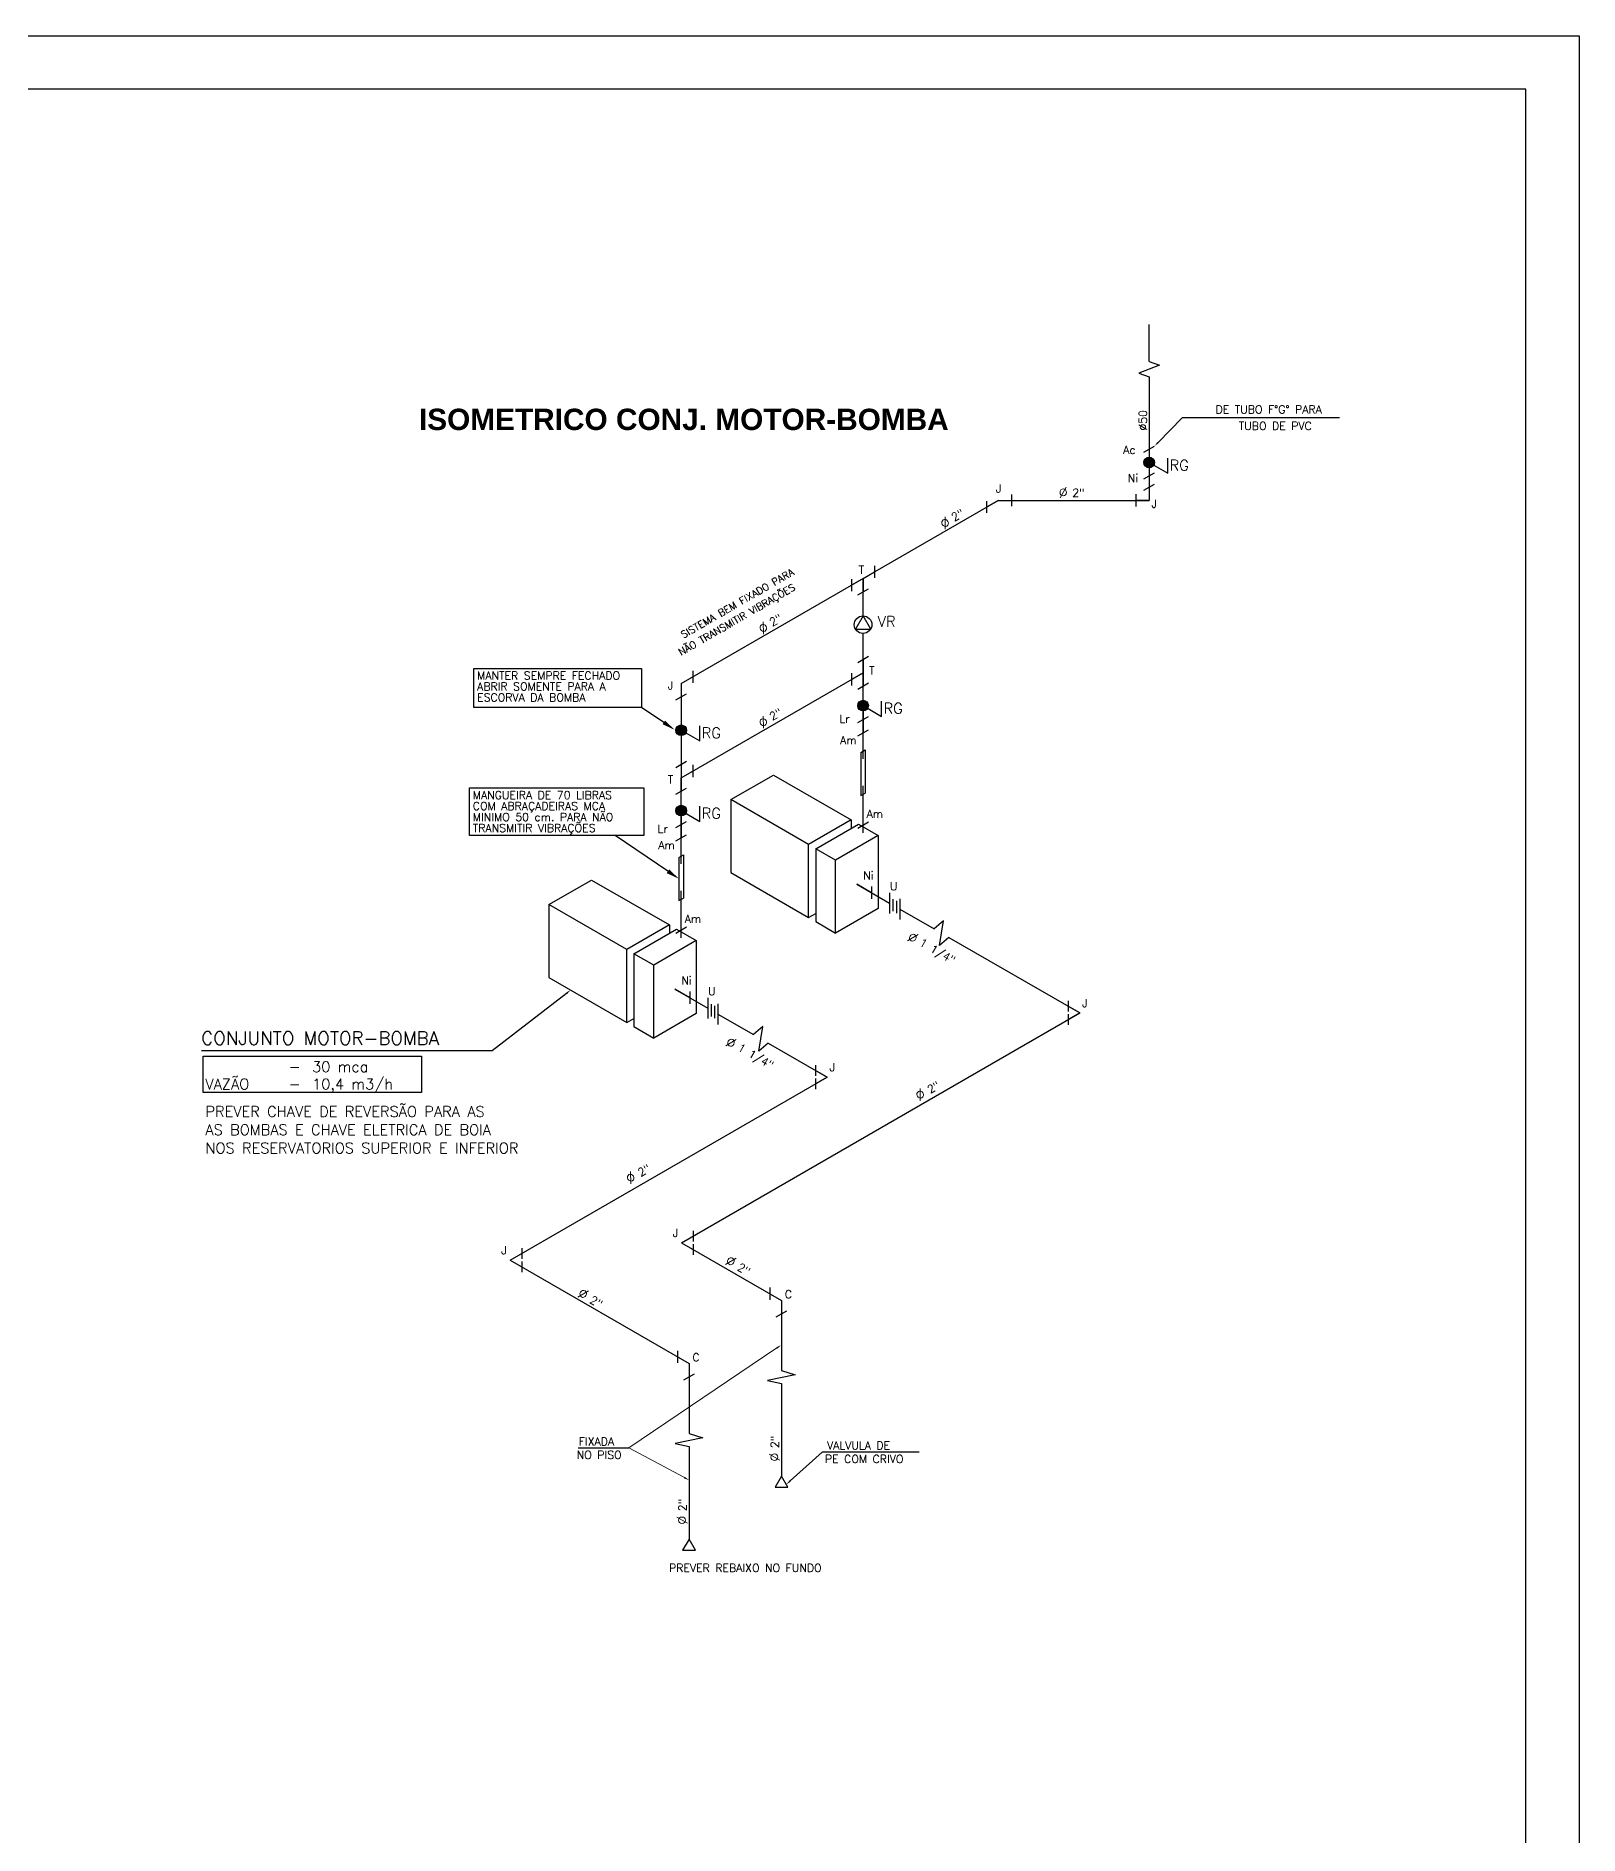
# Model space of a CAD drawing. Header units: millimetres. Extents: x -2485 to 3289, y -257 to 1952.
# Drawn here: x 17.01 to 22.8, y 53.77 to 60.51 of the extents above; entities that cross this region are included whole.
import ezdxf
from ezdxf.enums import TextEntityAlignment as Align

# ---------------------------------------------------------------- set-up
doc = ezdxf.new("R2010")
doc.units = ezdxf.units.MM
doc.header["$LTSCALE"] = 0.3
for name, color, linetype in [('AF', 4, 'Continuous'), ('ESGOTO', 2, 'Continuous'), ('TEX', 11, 'Continuous'), ('TUB', 1, 'Continuous')]:
    doc.layers.add(name, color=color, linetype=linetype)
doc.layers.add('PROJETO ÁGUA', color=140, linetype='Continuous', lineweight=15)
doc.styles.add('ROMAND', font='romand')
doc.styles.add('ROMANS', font='romans.shx', dxfattribs={"height": 0.03})
doc.styles.add('SANSSERIFBOLD', font='sasb____.pfb')

# ---------------------------------------------------------------- blocks, each defined once
blk = doc.blocks.new('A$C36206172')
at = {"color": 11}
blk.add_lwpolyline([(0, 0.346), (0.942, 0.346), (0.942, 0.127), (0, 0.127)], close=True, dxfattribs=at)
at = {"layer": 'TEX', "color": 11, "linetype": 'Continuous'}
blk.add_line((1.068, 0.042), (0.942, 0.127), dxfattribs=at)
blk.add_solid([(1.061, 0.032), (1.075, 0.052), (1.13, 0)], dxfattribs=at)
at = {"layer": 'TEX', "color": 9, "linetype": 'Continuous', "style": 'ROMANS'}
for s, p in [('MANTER SEMPRE FECHADO', (0.018, 0.283)), ('ABRIR SOMENTE PARA A', (0.018, 0.222)), ('ESCORVA DA BOMBA', (0.018, 0.16))]:
    blk.add_text(s, height=0.045, dxfattribs=at).set_placement(p)
blk = doc.blocks.new('A$C3129007D')
at = {"layer": 'TEX', "color": 9, "linetype": 'Continuous', "style": 'ROMANS'}
for s, p in [('PREVER CHAVE DE REVERSÃO PARA AS', (-0.0019, 0.1372)), ('AS BOMBAS E CHAVE ELETRICA DE BOIA ', (-0.0019, 0.0686)), ('NOS RESERVATORIOS SUPERIOR E INFERIOR', (-0.0019, 0))]:
    blk.add_text(s, height=0.03998, dxfattribs=at).set_placement(p)
blk = doc.blocks.new('T4')
at = {"layer": 'TUB', "color": 13}
for q in [(-0.065, -0.037), (0, -0.075)]:
    blk.add_line((0, 0), q, dxfattribs=at)
at = {"layer": 'TUB', "color": 13, "linetype": 'Continuous'}
blk.add_line((0, 0), (0.065, 0.037), dxfattribs=at)
at = {"layer": 'TUB', "color": 4, "linetype": 'Continuous'}
for p, q in [((0.065, 0.072), (0.065, 0.003)), ((-0.065, -0.003), (-0.065, -0.072)), ((-0.03, -0.092), (0.03, -0.058))]:
    blk.add_line(p, q, dxfattribs=at)
at = {"layer": 'TEX', "color": 5, "style": 'ROMANS'}
blk.add_text('T', height=0.045, dxfattribs=at).set_placement((0.006, 0.027), align=Align.RIGHT)
blk = doc.blocks.new('D')
at = {"layer": 'TEX', "color": 9, "style": 'ROMANS'}
blk.add_text('%%c', height=0.04, dxfattribs=at).set_placement((0.0018, -0.0037))
at = {"layer": 'TEX', "color": 9, "linetype": 'Continuous', "style": 'ROMANS'}
blk.add_attdef('N', (0.0529, 0), '', height=0.03, dxfattribs=at)
blk = doc.blocks.new('J11')
at = {"layer": 'TUB', "color": 14, "linetype": 'Continuous'}
for q in [(0.065, 0.037), (0.065, -0.038)]:
    blk.add_line((0, 0), q, dxfattribs=at)
at = {"layer": 'TUB', "color": 4, "linetype": 'Continuous'}
for p, q in [((0.065, 0.067), (0.065, 0.007)), ((0.065, -0.008), (0.065, -0.068))]:
    blk.add_line(p, q, dxfattribs=at)
at = {"layer": 'TEX', "color": 5, "style": 'ROMANS'}
blk.add_text('J', height=0.045, dxfattribs=at).set_placement((-0.019, 0.033), align=Align.RIGHT)
blk = doc.blocks.new('J12')
at = {"layer": 'TUB', "color": 4, "linetype": 'Continuous'}
for p, q in [((-0.065, 0.068), (-0.065, 0.008)), ((-0.065, -0.007), (-0.065, -0.067))]:
    blk.add_line(p, q, dxfattribs=at)
at = {"layer": 'TUB', "color": 14}
for q in [(-0.065, 0.038), (-0.065, -0.037)]:
    blk.add_line((0, 0), q, dxfattribs=at)
at = {"layer": 'TEX', "color": 5, "style": 'ROMANS'}
blk.add_text('J', height=0.045, dxfattribs=at).set_placement((0.014, 0.033))
blk = doc.blocks.new('50')
at = {"layer": 'TEX', "color": 9, "style": 'ROMANS'}
blk.add_text('%%c50', height=0.03, dxfattribs=at).set_placement((0, 0))

msp = doc.modelspace()

# ---------------------------------------------------------------- linework, layer by layer
at = {"color": 4, "linetype": 'Continuous'}
for p, q in [((0, 60.510518), (22.8, 60.510518)), ((22.8, 60.510518), (22.8, 44.510518))]:
    msp.add_line(p, q, dxfattribs=at)
at = {"color": 12, "linetype": 'Continuous'}
for p, q in [((22.6, 60.310518), (0.5, 60.310518)), ((22.6, 44.710518), (22.6, 60.310518))]:
    msp.add_line(p, q, dxfattribs=at)
at = {"color": 11}
msp.add_line((19.047236, 55.217029), (19.236734, 55.217029), dxfattribs=at)
msp.add_lwpolyline([(18.639928, 57.691667), (19.292654, 57.691667), (19.292654, 57.513121), (18.639928, 57.513121)], close=True, dxfattribs=at)
at = {"layer": 'AF', "linetype": 'Continuous'}
for p, q in [((21.188069, 59.28989), (21.188069, 59.42902)), ((19.433417, 58.082862), (20.622049, 58.769119)), ((20.622049, 58.769119), (21.188069, 58.769119)), ((19.433417, 57.729497), (20.115308, 58.123186)), ((20.115308, 57.800851), (20.115308, 58.123186)), ((19.433417, 57.407161), (19.433417, 57.729497)), ((20.115308, 57.523186), (20.115308, 57.699373)), ((19.433417, 57.129497), (19.433417, 57.305683)), ((20.091929, 57.330009), (20.214654, 57.259153)), ((20.253073, 57.236972), (20.381919, 57.162583)), ((20.437398, 57.130552), (20.927585, 56.847542)), ((19.410038, 56.936319), (19.532763, 56.865463)), ((19.434972, 55.985782), (20.927585, 56.847542)), ((19.571183, 56.843282), (19.704064, 56.766563)), ((19.759543, 56.734532), (19.980388, 56.607027)), ((18.791756, 55.92077), (19.980388, 56.607027)), ((19.434972, 55.985782), (19.809011, 55.76983)), ((18.791756, 55.92077), (19.462714, 55.533392)), ((19.809011, 55.76983), (19.809011, 55.507518)), ((19.462714, 55.533392), (19.462714, 55.27108)), ((19.809011, 55.458149), (19.809011, 55.11153)), ((19.462714, 55.221711), (19.462714, 54.875092))]:
    msp.add_line(p, q, dxfattribs=at)
at = {"layer": 'AF'}
for p, q in [((21.188069, 59.232946), (21.188069, 58.769119)), ((21.188069, 58.911208), (21.257593, 58.871068)), ((21.257593, 58.871068), (21.257593, 58.927636)), ((20.115308, 58.336499), (20.115308, 58.476552)), ((20.115308, 58.123186), (20.115308, 58.270488)), ((19.433417, 58.082862), (19.433417, 57.729497)), ((20.184833, 57.959686), (20.184833, 58.016254)), ((20.115308, 57.999826), (20.184833, 57.959686)), ((19.433417, 57.907426), (19.502942, 57.867286)), ((19.502942, 57.867286), (19.502942, 57.923854)), ((19.433417, 57.606136), (19.502942, 57.565996)), ((19.502942, 57.565996), (19.502942, 57.622564))]:
    msp.add_line(p, q, dxfattribs=at)
at = {"layer": 'AF', "color": 4, "linetype": 'Continuous'}
for p, q in [((21.168069, 58.949661), (21.208069, 58.972755)), ((21.168069, 58.849661), (21.208069, 58.872755)), ((19.476718, 58.130956), (19.476718, 58.084768)), ((19.413417, 58.021315), (19.453417, 58.044409)), ((20.095308, 57.936204), (20.135308, 57.959298)), ((20.095308, 57.886204), (20.135308, 57.909298)), ((19.413417, 57.76795), (19.453417, 57.791044)), ((19.476718, 57.777591), (19.476718, 57.731403)), ((19.413417, 57.66795), (19.453417, 57.691044)), ((19.413417, 57.542514), (19.453417, 57.565608)), ((19.413417, 57.492514), (19.453417, 57.515608))]:
    msp.add_line(p, q, dxfattribs=at)
at = {"layer": 'AF', "color": 14, "linetype": 'Continuous'}
for p, q in [((21.188069, 58.961208), (21.188069, 58.911208)), ((19.433417, 57.957426), (19.433417, 57.907426)), ((20.115308, 57.997751), (20.115308, 57.947751)), ((19.433417, 57.604061), (19.433417, 57.554061))]:
    msp.add_line(p, q, dxfattribs=at)
at = {"layer": 'AF', "color": 14}
for p, q in [((21.188069, 58.911208), (21.188069, 58.861208)), ((19.433417, 58.082862), (19.476718, 58.107862)), ((19.433417, 58.082862), (19.433417, 58.032862)), ((20.115308, 57.947751), (20.115308, 57.897751)), ((19.433417, 57.907426), (19.433417, 57.857426)), ((19.433417, 57.779497), (19.433417, 57.729497)), ((19.433417, 57.729497), (19.476718, 57.754497)), ((19.433417, 57.729497), (19.433417, 57.679497)), ((19.433417, 57.554061), (19.433417, 57.504061))]:
    msp.add_line(p, q, dxfattribs=at)
at = {"layer": 'AF', "color": 1}
for points in [[(21.188069, 59.28989), (21.227152, 59.27655), (21.149213, 59.246374), (21.188069, 59.232946)], [(20.437398, 57.130552), (20.402417, 57.099977), (20.416858, 57.192886), (20.381919, 57.162583)], [(19.759543, 56.734532), (19.724562, 56.703957), (19.739002, 56.796867), (19.704064, 56.766563)]]:
    msp.add_lwpolyline(points, dxfattribs=at)
at = {"layer": 'AF', "color": 3, "const_width": 0.02}
for points in [[(21.178069, 58.911208, 1), (21.198069, 58.911208, 1)], [(20.105308, 57.999826, 1), (20.125308, 57.999826, 1)], [(19.423417, 57.907426, 1), (19.443417, 57.907426, 1)], [(19.423417, 57.606136, 1), (19.443417, 57.606136, 1)]]:
    msp.add_lwpolyline(points, format="xyb", close=True, dxfattribs=at)
at = {"layer": 'AF', "color": 3}
for centre in [(21.188069, 58.911208), (20.115308, 57.999826), (19.433417, 57.907426), (19.433417, 57.606136)]:
    msp.add_circle(centre, 0.02, dxfattribs=at)
at = {"layer": 'PROJETO ÁGUA', "color": 11}
for p, q in [((19.792429, 55.591754), (19.236734, 55.217029)), ((19.445069, 55.105854), (19.236734, 55.217029)), ((19.842162, 55.09327), (19.962509, 55.200785))]:
    msp.add_line(p, q, dxfattribs=at)
for points in [[(19.790566, 55.594518), (19.794293, 55.588991), (19.809011, 55.602936)], [(19.446638, 55.108795), (19.4435, 55.102913), (19.462714, 55.096438)], [(19.844382, 55.090784), (19.839941, 55.095755), (19.827247, 55.079945)]]:
    msp.add_solid(points, dxfattribs=at)
at = {"layer": 'TEX', "color": 11}
for p in [(21.222097, 58.98701), (21.902331, 59.078417)]:
    msp.add_line(p, (21.312053, 59.078417), dxfattribs=at)
at = {"layer": 'TEX', "color": 11, "linetype": 'Continuous'}
for p, q in [((19.383554, 57.37876), (19.18507, 57.513121)), ((20.326189, 55.200785), (19.962509, 55.200785))]:
    msp.add_line(p, q, dxfattribs=at)
at = {"layer": 'TEX', "color": 9, "linetype": 'Continuous'}
msp.add_lwpolyline([(17.641061, 56.685586), (18.459713, 56.685586), (18.459713, 56.549247), (17.641061, 56.549247)], close=True, dxfattribs=at)
at = {"layer": 'TEX', "color": 11}
msp.add_solid([(21.224473, 58.984672), (21.219721, 58.989348), (21.208069, 58.972755)], dxfattribs=at)
at = {"layer": 'TEX', "color": 11, "linetype": 'Continuous'}
msp.add_solid([(19.378883, 57.371859), (19.388225, 57.385661), (19.424959, 57.350731)], dxfattribs=at)
at = {"layer": 'TUB', "color": 4, "linetype": 'Continuous'}
for p, q in [((21.168069, 58.807572), (21.208069, 58.830666)), ((20.578748, 58.765943), (20.578748, 58.722295)), ((20.672049, 58.790943), (20.672049, 58.747295)), ((21.138069, 58.792213), (21.138069, 58.746025)), ((20.095308, 58.161639), (20.135308, 58.184733)), ((20.072007, 58.12128), (20.072007, 58.075092)), ((20.095308, 58.061639), (20.135308, 58.084733)), ((20.095308, 57.54079), (20.135308, 57.563884)), ((20.147183, 57.321202), (20.147183, 57.275014)), ((20.214654, 57.297975), (20.214654, 57.220331)), ((20.227461, 57.274853), (20.227461, 57.228665)), ((20.240267, 57.26746), (20.240267, 57.221272)), ((20.253073, 57.275794), (20.253073, 57.19815)), ((19.413417, 57.1471), (19.453417, 57.170194)), ((19.465292, 56.927512), (19.465292, 56.881324)), ((19.532763, 56.904286), (19.532763, 56.826641)), ((19.54557, 56.881164), (19.54557, 56.834976)), ((19.558376, 56.87377), (19.558376, 56.827582)), ((19.571183, 56.882104), (19.571183, 56.80446)), ((19.76571, 55.817924), (19.76571, 55.771736)), ((19.789011, 55.708283), (19.829011, 55.731377)), ((19.419413, 55.581486), (19.419413, 55.535298)), ((19.442714, 55.471845), (19.482714, 55.494939))]:
    msp.add_line(p, q, dxfattribs=at)
at = {"layer": 'TUB', "color": 14, "linetype": 'Continuous'}
for p, q in [((21.188069, 58.819119), (21.188069, 58.769119)), ((20.622049, 58.769119), (20.672049, 58.769119))]:
    msp.add_line(p, q, dxfattribs=at)
at = {"layer": 'TUB', "color": 14}
for p, q in [((20.622049, 58.769119), (20.578748, 58.744119)), ((21.188069, 58.769119), (21.138069, 58.769119))]:
    msp.add_line(p, q, dxfattribs=at)
at = {"layer": 'TUB', "color": 1, "linetype": 'Continuous'}
for p, q in [((20.115308, 58.336499), (20.086724, 58.286991)), ((20.086724, 58.286991), (20.143891, 58.286991)), ((20.143891, 58.286991), (20.115308, 58.336499)), ((19.860913, 55.491379), (19.757435, 55.469604)), ((19.757435, 55.469604), (19.809011, 55.458149)), ((19.809011, 55.507518), (19.860913, 55.491379)), ((19.514615, 55.254941), (19.411138, 55.233167)), ((19.462714, 55.27108), (19.514615, 55.254941)), ((19.411138, 55.233167), (19.462714, 55.221711)), ((19.809011, 55.11153), (19.785082, 55.070083)), ((19.832941, 55.070083), (19.809011, 55.11153)), ((19.785082, 55.070083), (19.832941, 55.070083)), ((19.462714, 54.875092), (19.438785, 54.833645)), ((19.486643, 54.833645), (19.462714, 54.875092)), ((19.438785, 54.833645), (19.486643, 54.833645))]:
    msp.add_line(p, q, dxfattribs=at)
at = {"layer": 'TUB', "color": 13, "linetype": 'Continuous'}
for p, q in [((20.115308, 58.173186), (20.115308, 58.123186)), ((20.196966, 57.269366), (20.214654, 57.259153)), ((20.253073, 57.236972), (20.296375, 57.211972)), ((19.515075, 56.875676), (19.532763, 56.865463)), ((19.571183, 56.843282), (19.614484, 56.818282)), ((19.76571, 55.79483), (19.809011, 55.76983)), ((19.809011, 55.76983), (19.809011, 55.71983)), ((19.419413, 55.558392), (19.462714, 55.533392)), ((19.462714, 55.533392), (19.462714, 55.483392))]:
    msp.add_line(p, q, dxfattribs=at)
at = {"layer": 'TUB', "color": 13}
for p, q in [((20.115308, 58.123186), (20.072007, 58.098186)), ((20.115308, 58.123186), (20.115308, 58.073186)), ((20.115308, 57.523186), (20.115308, 57.552337)), ((20.147183, 57.298108), (20.091929, 57.330009)), ((19.433417, 57.129497), (19.433417, 57.158647)), ((19.465292, 56.904418), (19.410038, 56.936319))]:
    msp.add_line(p, q, dxfattribs=at)
at = {"layer": 'TUB', "color": 8, "linetype": 'Continuous'}
for p, q in [((20.10685, 57.824353), (20.123766, 57.83412)), ((20.10685, 57.824353), (20.10685, 57.662375)), ((20.123766, 57.83412), (20.123766, 57.672142)), ((20.10685, 57.662375), (20.123766, 57.672142)), ((19.424959, 57.430664), (19.441875, 57.44043)), ((19.424959, 57.430664), (19.424959, 57.268685)), ((19.441875, 57.44043), (19.441875, 57.278452)), ((19.424959, 57.268685), (19.441875, 57.278452))]:
    msp.add_line(p, q, dxfattribs=at)
at = {"layer": 'TUB', "color": 7, "linetype": 'Continuous'}
for p, q in [((19.61927, 57.647442), (19.779052, 57.739692)), ((19.779052, 57.739692), (20.070726, 57.571294)), ((19.61927, 57.647442), (19.61927, 57.373855)), ((19.910944, 57.479044), (19.61927, 57.647442)), ((20.070726, 57.571294), (19.910944, 57.479044)), ((19.937757, 57.463564), (20.097538, 57.555813)), ((20.070726, 57.571294), (20.070726, 57.540333)), ((20.097538, 57.555813), (20.171819, 57.512927)), ((19.910944, 57.205457), (19.910944, 57.479044)), ((20.171819, 57.512927), (20.012038, 57.420677)), ((20.171819, 57.512927), (20.171819, 57.23934)), ((20.012038, 57.420677), (19.937757, 57.463564)), ((19.937757, 57.463564), (19.937757, 57.189977)), ((20.012038, 57.14709), (20.012038, 57.420677)), ((18.937379, 57.253752), (19.097161, 57.346002)), ((19.097161, 57.346002), (19.388835, 57.177604)), ((19.61927, 57.373855), (19.910944, 57.205457)), ((19.229053, 57.085354), (18.937379, 57.253752)), ((18.937379, 57.253752), (18.937379, 56.980165)), ((19.910944, 57.205457), (19.937757, 57.220937)), ((20.171819, 57.23934), (20.012038, 57.14709)), ((19.388835, 57.177604), (19.229053, 57.085354)), ((19.255866, 57.069874), (19.415648, 57.162124)), ((19.388835, 57.177604), (19.388835, 57.146643)), ((19.415648, 57.162124), (19.489929, 57.119237)), ((19.415648, 57.162124), (19.489929, 57.119237)), ((19.937757, 57.189977), (20.012038, 57.14709)), ((19.229053, 56.811767), (19.229053, 57.085354)), ((19.330147, 57.026987), (19.255866, 57.069874)), ((19.255866, 57.069874), (19.255866, 56.796287)), ((19.489929, 57.119237), (19.330147, 57.026987)), ((19.489929, 57.119237), (19.489929, 56.845651)), ((19.330147, 56.753401), (19.330147, 57.026987)), ((18.937379, 56.980165), (19.229053, 56.811767)), ((19.229053, 56.811767), (19.255866, 56.827248)), ((19.255866, 56.796287), (19.330147, 56.753401)), ((19.489929, 56.845651), (19.330147, 56.753401))]:
    msp.add_line(p, q, dxfattribs=at)
at = {"layer": 'TUB', "color": 11}
for p, q in [((19.002918, 56.92096), (18.723914, 56.705354)), ((18.723914, 56.705354), (17.634566, 56.705354))]:
    msp.add_line(p, q, dxfattribs=at)
at = {"layer": 'TUB', "color": 1, "linetype": 'Continuous'}
msp.add_circle((20.115308, 58.303493), 0.033005, dxfattribs=at)
at = {"layer": 'TUB', "color": 11}
msp.add_solid([(19.00088, 56.923598), (19.004956, 56.918323), (19.018744, 56.93319)], dxfattribs=at)

# ---------------------------------------------------------------- block references
at = {"layer": 'AF', "xscale": 0.6666666666666661, "yscale": 0.6666666666666679, "zscale": 0.6666666666666665}
msp.add_blockref('A$C36206172', (18.656113, 57.908802), dxfattribs=at)
at = {"layer": 'ESGOTO'}
ref = msp.add_blockref('D', (20.27735, 57.1252), dxfattribs=dict(at, rotation=329.9999999999999))
ref.add_attrib('N', '1 1/4"', (20.323473, 57.102829), dxfattribs={"layer": 'TEX', "color": 9, "linetype": 'Continuous', "height": 0.03, "rotation": 330, "style": 'ROMANS'})
ref = msp.add_blockref('D', (19.595459, 56.73151), dxfattribs=dict(at, rotation=329.9999999999999))
ref.add_attrib('N', '1 1/4"', (19.641582, 56.709139), dxfattribs={"layer": 'TEX', "color": 9, "linetype": 'Continuous', "height": 0.03, "rotation": 330, "style": 'ROMANS'})
at = {"layer": 'PROJETO ÁGUA', "rotation": 90}
msp.add_blockref('50', (21.17971, 59.031081), dxfattribs=at)
at = {"layer": 'PROJETO ÁGUA'}
msp.add_blockref('D', (20.846896, 58.783097), dxfattribs=at).add_auto_attribs({'N': '2"'})
at = {"layer": 'PROJETO ÁGUA', "xscale": 0.6666666666666661, "yscale": 0.6666666666666679, "zscale": 0.6666666666666665}
for name, p in [('J12', (20.927585, 56.847542)), ('J12', (19.980388, 56.607027)), ('J11', (19.434972, 55.985782)), ('J11', (18.791756, 55.92077))]:
    msp.add_blockref(name, p, dxfattribs=at)
at = {"layer": 'PROJETO ÁGUA'}
for p, rotation in [((20.321013, 56.518006), 29.99999999999999), ((19.235796, 56.206545), 29.99999999999999), ((19.594952, 55.912162), 329.9999999999999), ((19.041354, 55.789676), 329.9999999999999), ((19.798952, 55.163342), 90), ((19.452654, 54.926904), 90)]:
    msp.add_blockref('D', p, dxfattribs=dict(at, rotation=rotation)).add_auto_attribs({'N': '2"'})
at = {"layer": 'TEX'}
ref = msp.add_blockref('D', (20.41461, 58.661126), dxfattribs=dict(at, rotation=29.99999999999999))
ref.add_attrib('N', '2"', (20.457045, 58.689884), dxfattribs={"color": 9, "linetype": 'Continuous', "height": 0.03, "rotation": 30, "style": 'ROMANS'})
ref = msp.add_blockref('D', (19.732719, 58.267436), dxfattribs=dict(at, rotation=29.99999999999999))
ref.add_attrib('N', '2"', (19.775155, 58.296194), dxfattribs={"color": 9, "linetype": 'Continuous', "height": 0.03, "rotation": 30, "style": 'ROMANS'})
ref = msp.add_blockref('D', (19.732719, 57.914071), dxfattribs=dict(at, rotation=29.99999999999999))
ref.add_attrib('N', '2"', (19.775155, 57.942829), dxfattribs={"color": 9, "linetype": 'Continuous', "height": 0.03, "rotation": 30, "style": 'ROMANS'})
msp.add_blockref('A$C3129007D', (17.651207, 56.320914), dxfattribs=at)
at = {"layer": 'TUB', "xscale": 0.6666666666666661, "yscale": 0.6666666666666679, "zscale": 0.6666666666666665}
msp.add_blockref('T4', (20.115308, 58.476552), dxfattribs=at)

# ---------------------------------------------------------------- texts
at = {"layer": 'TEX', "color": 9, "linetype": 'Continuous', "style": 'SANSSERIFBOLD'}
msp.add_text('ISOMETRICO CONJ. MOTOR-BOMBA', height=0.08, dxfattribs=at).set_placement((19.443103, 59.033155), align=Align.CENTER)
at = {"layer": 'TEX', "color": 9}
for s, height, style, p in [('DE TUBO F%%DG%%D PARA', 0.03, 'ROMANS', (21.436919, 59.095223)), ('TUBO DE PVC', 0.03, 'ROMANS', (21.524144, 59.033582)), ('Ac', 0.03, 'ROMANS', (21.09064, 58.94362)), ('RG', 0.04, 'ROMAND', (21.264812, 58.881283)), ('Ni', 0.03, 'ROMANS', (21.108073, 58.837683)), ('VR', 0.04, 'ROMAND', (20.170771, 58.29506)), ('RG', 0.04, 'ROMAND', (20.192052, 57.969902)), ('Lr', 0.03, 'ROMANS', (20.026539, 57.934993)), ('RG', 0.04, 'ROMAND', (19.510161, 57.877502)), ('Am', 0.03, 'ROMANS', (20.029377, 57.855171)), ('RG', 0.04, 'ROMAND', (19.510161, 57.576212)), ('Lr', 0.03, 'ROMANS', (19.344648, 57.522837)), ('Am', 0.03, 'ROMANS', (19.347486, 57.461481)), ('Ni', 0.03, 'ROMANS', (20.115675, 57.348264)), ('U', 0.03, 'ROMANS', (20.216015, 57.307589)), ('Ni', 0.03, 'ROMANS', (19.433785, 56.954574)), ('U', 0.03, 'ROMANS', (19.534124, 56.913899)), ('C', 0.03, 'ROMANS', (19.821903, 55.778028)), ('C', 0.03, 'ROMANS', (19.475606, 55.541591)), ('FIXADA', 0.03, 'ROMANS', (19.049257, 55.226399)), ('NO PISO', 0.03, 'ROMANS', (19.04146, 55.17563)), ('PREVER REBAIXO NO FUNDO', 0.03, 'ROMANS', (19.387611, 54.751948))]:
    msp.add_text(s, height=height, dxfattribs=dict(at, style=style)).set_placement(p)
at = {"layer": 'TEX', "color": 5, "style": 'ROMANS'}
for s, p in [('J', (20.61337, 58.798804)), ('J', (21.196902, 58.741969)), ('T', (20.137741, 58.116299))]:
    msp.add_text(s, height=0.03, dxfattribs=at).set_placement(p)
at = {"layer": 'TEX', "style": 'ROMANS'}
for s, p in [('SISTEMA BEM FIXADO PARA', (19.441878, 58.251298)), ('NÃO TRANSMITIR VIBRAÇÕES', (19.432613, 58.186496))]:
    msp.add_text(s, height=0.02666667, rotation=30, dxfattribs=at).set_placement(p)
at = {"layer": 'TEX', "color": 5, "style": 'ROMANS'}
for s, p in [('J', (19.403388, 58.060776)), ('T', (19.403388, 57.707411))]:
    msp.add_text(s, height=0.03, dxfattribs=at).set_placement(p, align=Align.RIGHT)
at = {"layer": 'TEX', "color": 9, "linetype": 'Continuous', "style": 'ROMANS'}
for s, height, p in [('MANGUEIRA DE 70 LIBRAS', 0.03, (18.651763, 57.649631)), ('COM ABRAÇADEIRAS MCA', 0.03, (18.651763, 57.608432)), ('MINIMO 50 cm. PARA NÃO', 0.03, (18.651763, 57.567232)), ('TRANSMITIR VIBRAÇÕES', 0.03, (18.651763, 57.526032)), ('CONJUNTO MOTOR-BOMBA', 0.05, (17.633572, 56.728155)), ('30 mca', 0.03998, (18.049317, 56.626022)), ('VAZÃO', 0.03998, (17.649303, 56.561293)), ('-', 0.03998, (17.961241, 56.626022)), ('10,4 m3/h', 0.03998, (18.049317, 56.561293)), ('-', 0.03998, (17.961241, 56.561293)), ('VALVULA DE', 0.03, (19.980154, 55.211286)), ('PE COM CRIVO', 0.03, (19.972357, 55.160518))]:
    msp.add_text(s, height=height, dxfattribs=at).set_placement(p)
at = {"layer": 'TEX', "color": 9, "style": 'ROMANS'}
for p in [(20.190195, 57.579156), (19.508305, 57.185466)]:
    msp.add_text('Am', height=0.03, dxfattribs=at).set_placement(p, align=Align.RIGHT)

doc.saveas('drawing.dxf')
